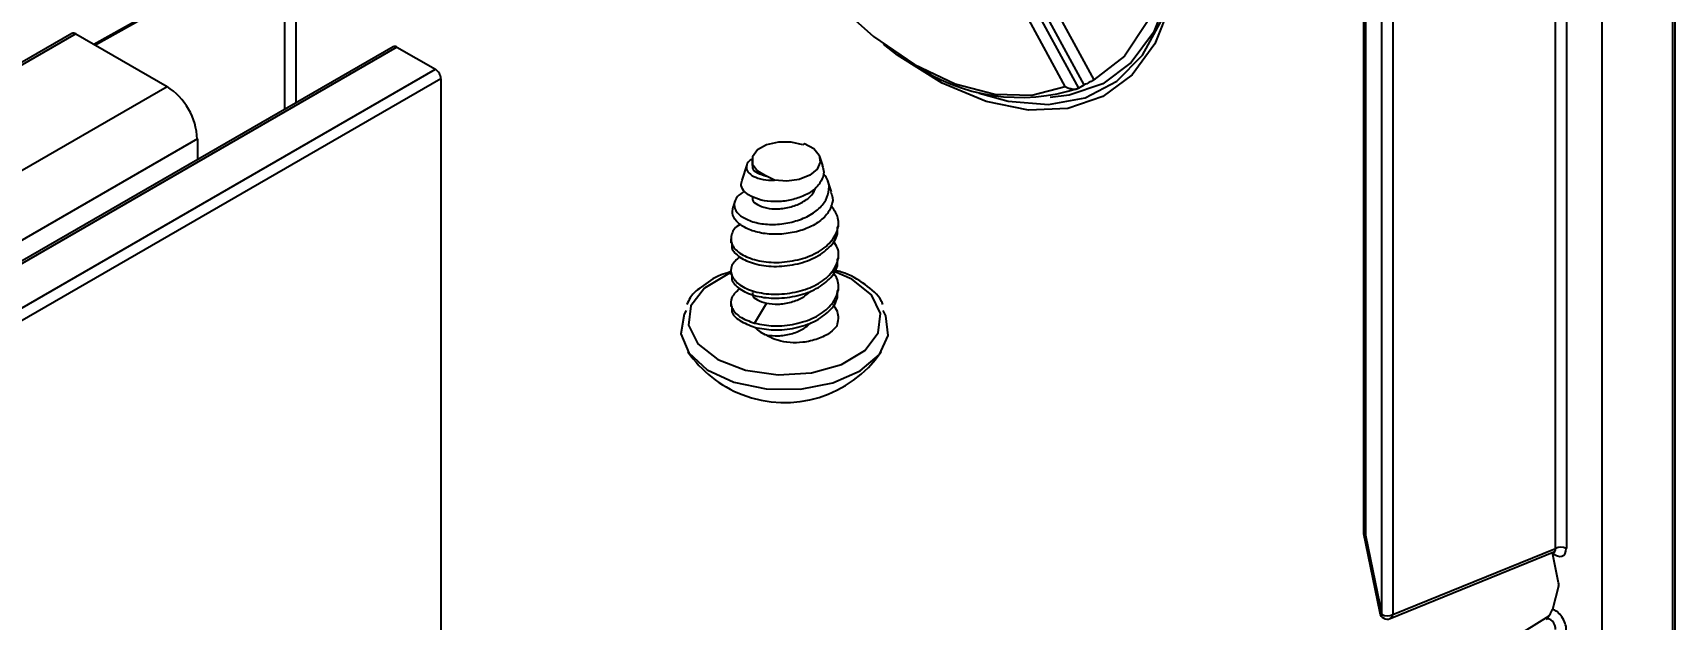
# Model space of a CAD drawing. Extents: x 0 to 7.47, y -6.79 to 0.
# Drawn here: x 3.778 to 5.887, y -3.479 to -2.725 of the extents above; entities that cross this region are included whole.
import ezdxf
from ezdxf import colors
from ezdxf.entities.mleader import LeaderData, LeaderLine
from ezdxf.math import Vec2, Vec3

# ---------------------------------------------------------------- set-up
doc = ezdxf.new("R2010")
doc.units = 0
doc.header["$LTSCALE"] = 0.5
doc.header["$MEASUREMENT"] = 0
for name, color, linetype in [('End Cap', 92, 'CONTINUOUS'), ('FAB DWG', 221, 'CONTINUOUS'), ('Hardware', 242, 'CONTINUOUS'), ('Housing', 150, 'CONTINUOUS')]:
    doc.layers.add(name, color=color, linetype=linetype)
doc.styles.get("Standard").update_dxf_attribs({"font": 'arial.ttf'})

msp = doc.modelspace()

# ---------------------------------------------------------------- linework, layer by layer
at = {"layer": 'End Cap', "transparency": 16777216}
for p, q in [((5.8841, -5.0109), (5.8841, -1.8709)), ((5.887, -5.0069), (5.887, -1.8669)), ((5.7933, -5.0344), (5.7933, -1.9234)), ((5.7332, -3.3878), (5.7332, -2.3085)), ((5.7472, -2.3086), (5.7472, -3.3879)), ((5.5103, -3.4728), (5.5103, -2.4722)), ((5.5243, -2.4723), (5.5243, -3.4728)), ((5.4865, -2.5928), (5.4865, -3.3666)), ((3.8558, -2.74), (4.1009, -2.6027)), ((4.1012, -2.6049), (3.8579, -2.7412)), ((4.1012, -2.8234), (4.1012, -2.6049)), ((4.1152, -2.605), (4.1152, -2.8153)), ((5.4894, -2.5969), (5.4894, -3.3707)), ((5.044, -2.6556), (5.1206, -2.7964)), ((5.1281, -2.7923), (5.0513, -2.6511)), ((5.0635, -2.6446), (5.1403, -2.7859)), ((5.1037, -2.7941), (5.0318, -2.6621)), ((5.1206, -2.7964), (5.1281, -2.7923)), ((4.7689, -2.8673), (4.7666, -2.8693)), ((5.4867, -3.3687), (5.5075, -3.4707)), ((5.4894, -3.3707), (5.5103, -3.4728)), ((5.5211, -3.4779), (5.7313, -3.3924)), ((5.5243, -3.4728), (5.7332, -3.3878)), ((5.7372, -3.4322), (5.7293, -3.3934)), ((5.7372, -3.4364), (5.7293, -3.4661)), ((5.7246, -3.475), (5.6282, -3.5346))]:
    msp.add_line(p, q, dxfattribs=at)
at = {"layer": 'End Cap', "transparency": 16777216, "flags": 128}
for points in [[(5.1521, -2.2746), (5.1894, -2.3456), (5.2188, -2.4193), (5.2389, -2.4928), (5.2491, -2.5637), (5.2491, -2.6298), (5.2389, -2.689), (5.2188, -2.7393), (5.1894, -2.7791), (5.1517, -2.8071), (5.107, -2.8225), (5.0566, -2.8247), (5.0021, -2.8137), (4.9454, -2.7898), (4.8882, -2.7539), (4.8701, -2.74)], [(5.1403, -2.2821), (5.1798, -2.3583), (5.2091, -2.4368), (5.2272, -2.5143), (5.2333, -2.5877), (5.2272, -2.654), (5.2091, -2.7106), (5.1798, -2.7551), (5.1403, -2.7859)], [(4.716, -2.5703), (4.7588, -2.6307), (4.8063, -2.6846), (4.8572, -2.7302), (4.9098, -2.766), (4.9624, -2.7909), (5.0133, -2.8041), (5.0609, -2.8052), (5.1037, -2.7941)], [(4.9929, -2.8029), (5.0303, -2.8133), (5.0821, -2.8176), (5.1291, -2.8089), (5.1698, -2.7875), (5.203, -2.7539), (5.2274, -2.7094), (5.2424, -2.6553), (5.2475, -2.5934)], [(5.2475, -2.5877), (5.2462, -2.619), (5.2363, -2.6763), (5.2168, -2.725), (5.1884, -2.7635), (5.1519, -2.7907), (5.1085, -2.8056), (5.0844, -2.8083)]]:
    msp.add_lwpolyline(points, dxfattribs=at)
at = {"layer": 'End Cap', "transparency": 16777216}
for centre, radius, start, end in [((5.0458, -2.5678), 0.2405, 235.0224, 288.1259), ((5.4965, -3.3666), 0.01, 180, 191.5647), ((5.4914, -3.3662), 0.00494, 185.0787, 246.2415), ((5.4897, -3.3675), 0.00323, 200.668, 264.7132), ((5.7401, -3.4016), 0.0154, 62.6565, 116.7662), ((5.5173, -3.4687), 0.01, 191.5647, 292.1465), ((5.5106, -3.4695), 0.00323, 200.668, 264.7132), ((5.5173, -3.4591), 0.0154, 242.6565, 296.7662), ((5.5186, -3.4728), 0.00566, 296.0173, 0.2409)]:
    msp.add_arc(centre, radius, start, end, dxfattribs=at)
for centre, major_axis, ratio, start_param, end_param in [((5.733, -3.3797), (-0.0099, 0.0175), 0.576016, 2.094048, 3.934446), ((5.726, -3.3838), (-0.00592, 0.00831), 0.506162, 3.022569, 3.89038), ((5.7304, -3.4304), (-0.005, 0.00866), 0.577382, 3.66515, 4.188667), ((5.726, -3.4882), (-0.00377, 0.00943), 0.657617, 4.035457, 6.439785), ((5.733, -3.4841), (-0.0099, 0.0175), 0.578664, 3.936819, 5.777217)]:
    msp.add_ellipse(centre, major_axis=major_axis, ratio=ratio, start_param=start_param, end_param=end_param, dxfattribs=at)
for points, knots in [([(5.1037, -2.7941), (5.1037, -2.7941), (5.1047, -2.7948), (5.1073, -2.7961), (5.1114, -2.7973), (5.1154, -2.7977), (5.1185, -2.7974), (5.1199, -2.7967), (5.1206, -2.7964)], [0, 0, 0, 0, 0.006628, 0.234921, 0.515586, 0.716958, 0.858123, 1, 1, 1, 1]), ([(5.1403, -2.7859), (5.1397, -2.7862), (5.1384, -2.7869), (5.1356, -2.7884), (5.1326, -2.7899), (5.13, -2.7913), (5.1287, -2.792), (5.1281, -2.7923)], [0, 0, 0, 0, 0.216933, 0.433868, 0.650793, 0.867818, 1, 1, 1, 1]), ([(5.7312, -3.3925), (5.7319, -3.3924), (5.7326, -3.3922), (5.7323, -3.3921), (5.7323, -3.3921)], [0, 0, 0, 0, 0.913873, 1, 1, 1, 1]), ([(5.7218, -3.4787), (5.7226, -3.4777), (5.7249, -3.4748), (5.7278, -3.4703), (5.7288, -3.4673), (5.7293, -3.4661)], [0, 0, 0, 0, 0.2505174, 0.686687, 1, 1, 1, 1])]:
    msp.add_open_spline(points, degree=3, knots=knots, dxfattribs=at)
at = {"layer": 'Hardware', "transparency": 16777216}
for p, q in [((4.7013, -2.8893), (4.7013, -2.8957)), ((4.7921, -2.8956), (4.7884, -2.8844)), ((4.6945, -2.8951), (4.6881, -2.9147)), ((4.7301, -2.9148), (4.7198, -2.9094)), ((4.8033, -2.9297), (4.7986, -2.9156)), ((4.6793, -2.9415), (4.6769, -2.949)), ((4.8122, -2.9748), (4.8122, -2.9697)), ((4.6742, -2.9901), (4.6742, -2.9952)), ((4.8122, -3.0156), (4.8122, -3.0105)), ((4.6742, -3.0309), (4.6742, -3.036)), ((4.8122, -3.0565), (4.8122, -3.0514)), ((4.6742, -3.0718), (4.6742, -3.0769)), ((4.7198, -3.0727), (4.7047, -3.0984))]:
    msp.add_line(p, q, dxfattribs=at)
at = {"layer": 'Hardware', "transparency": 16777216, "flags": 128}
for points in [[(4.7666, -2.8693), (4.7515, -2.8656), (4.7352, -2.8656), (4.72, -2.8692), (4.7084, -2.8758), (4.7021, -2.8845), (4.7021, -2.894), (4.7083, -2.9027), (4.7198, -2.9094)], [(4.7689, -2.8673), (4.7806, -2.8738), (4.7876, -2.8823), (4.789, -2.8916), (4.7848, -2.9007), (4.7754, -2.9083), (4.762, -2.9136), (4.7462, -2.9158), (4.7301, -2.9148)], [(4.6404, -3.0535), (4.6229, -3.0762), (4.6199, -3.101), (4.6318, -3.1249), (4.6572, -3.145), (4.6929, -3.1589), (4.7347, -3.1649), (4.7775, -3.1622), (4.8162, -3.1513), (4.8461, -3.1334), (4.8635, -3.1107), (4.8665, -3.0859), (4.8546, -3.062), (4.8293, -3.042), (4.8067, -3.032)], [(4.6737, -3.0342), (4.6703, -3.0356), (4.6404, -3.0535)], [(4.6166, -3.0819), (4.614, -3.0867), (4.6098, -3.112), (4.62, -3.1367), (4.6436, -3.1582), (4.6779, -3.1741), (4.7194, -3.1826), (4.7634, -3.183), (4.8052, -3.1751), (4.8404, -3.1597), (4.8649, -3.1387), (4.8763, -3.1141), (4.8733, -3.0888), (4.8699, -3.082)]]:
    msp.add_lwpolyline(points, dxfattribs=at)
at = {"layer": 'Hardware', "transparency": 16777216}
for centre, radius, start, end in [((4.7312, -3.0809), 0.0346, 221.7739, 250.7601), ((4.7432, -3.0493), 0.151, 214.7003, 248.7618), ((4.7432, -3.0493), 0.151, 248.7618, 325.2997)]:
    msp.add_arc(centre, radius, start, end, dxfattribs=at)
for points, knots in [([(4.702, -2.8875), (4.7006, -2.8882), (4.6959, -2.8907), (4.6933, -2.8968), (4.695, -2.9042), (4.7028, -2.91), (4.7147, -2.9142), (4.725, -2.9146), (4.7301, -2.9148)], [0, 0, 0, 0, 0.077112, 0.268229, 0.459026, 0.640872, 0.82291, 1, 1, 1, 1]), ([(4.6918, -2.9287), (4.6884, -2.931), (4.6808, -2.9359), (4.6773, -2.9459), (4.6809, -2.9562), (4.6918, -2.9645), (4.7084, -2.9703), (4.7286, -2.9723), (4.7499, -2.9696), (4.77, -2.9633), (4.7863, -2.9533), (4.7971, -2.9404), (4.8011, -2.9265), (4.7996, -2.9145), (4.7945, -2.9081), (4.7928, -2.906)], [0, 0, 0, 0, 0.071088, 0.157567, 0.243684, 0.326578, 0.409818, 0.492811, 0.572435, 0.652442, 0.732297, 0.808662, 0.885442, 0.962076, 1, 1, 1, 1]), ([(4.7916, -2.8957), (4.7924, -2.8985), (4.7944, -2.9051), (4.7909, -2.9157), (4.7823, -2.9265), (4.7688, -2.9349), (4.7522, -2.9404), (4.7342, -2.9428), (4.7167, -2.9416), (4.7019, -2.9369), (4.6915, -2.9301), (4.6865, -2.9222), (4.688, -2.917), (4.6887, -2.9148)], [0, 0, 0, 0, 0.066732, 0.156581, 0.249872, 0.343519, 0.436816, 0.533046, 0.630041, 0.726776, 0.825938, 0.926277, 1, 1, 1, 1]), ([(4.7021, -2.8957), (4.7019, -2.8968), (4.7014, -2.9004), (4.7074, -2.9057), (4.7157, -2.9082), (4.7198, -2.9094)], [0, 0, 0, 0, 0.192218, 0.601697, 1, 1, 1, 1]), ([(4.8025, -2.93), (4.8034, -2.9324), (4.8061, -2.9392), (4.8029, -2.951), (4.7937, -2.9639), (4.7782, -2.9745), (4.7585, -2.9815), (4.7368, -2.9847), (4.7153, -2.9837), (4.6966, -2.9784), (4.6829, -2.9701), (4.6753, -2.9599), (4.6765, -2.9526), (4.6771, -2.949)], [0, 0, 0, 0, 0.048414, 0.139339, 0.232379, 0.326281, 0.420044, 0.515514, 0.612185, 0.708778, 0.806684, 0.906123, 1, 1, 1, 1]), ([(4.7021, -2.9365), (4.7019, -2.9377), (4.7014, -2.9412), (4.7075, -2.9463), (4.7191, -2.9508), (4.7347, -2.9521), (4.7514, -2.9493), (4.7669, -2.9433), (4.7787, -2.9343), (4.782, -2.927), (4.7835, -2.9236)], [0, 0, 0, 0, 0.065042, 0.2036, 0.338376, 0.473152, 0.61171, 0.744428, 0.881701, 1, 1, 1, 1]), ([(4.6866, -2.9714), (4.6864, -2.9715), (4.6797, -2.9744), (4.6744, -2.9835), (4.6736, -2.9968), (4.6842, -3.0088), (4.7037, -3.0176), (4.7292, -3.0214), (4.7567, -3.0186), (4.7823, -3.0103), (4.802, -2.9964), (4.8124, -2.9791), (4.8133, -2.9618), (4.806, -2.9518), (4.8027, -2.9473)], [0, 0, 0, 0, 0.003148, 0.096395, 0.186676, 0.280758, 0.372381, 0.464003, 0.558085, 0.648366, 0.741614, 0.834862, 0.925143, 1, 1, 1, 1]), ([(4.6855, -3.0131), (4.6815, -3.0167), (4.6734, -3.0241), (4.6739, -3.0377), (4.6841, -3.0496), (4.7037, -3.0585), (4.7292, -3.0622), (4.7567, -3.0595), (4.7823, -3.0511), (4.8021, -3.0372), (4.8123, -3.0199), (4.8136, -3.0042), (4.8076, -2.9957), (4.8055, -2.9927)], [0, 0, 0, 0, 0.091917, 0.185206, 0.282422, 0.377096, 0.471771, 0.568987, 0.662276, 0.758629, 0.854983, 0.948272, 1, 1, 1, 1]), ([(4.6755, -2.9952), (4.6752, -2.9973), (4.6745, -3.004), (4.6845, -3.0139), (4.7036, -3.0227), (4.7292, -3.0265), (4.7567, -3.0237), (4.7824, -3.0154), (4.8016, -3.0015), (4.8119, -2.9869), (4.8112, -2.9778), (4.8109, -2.9748)], [0, 0, 0, 0, 0.059914, 0.1873161, 0.3113874, 0.4354588, 0.5628608, 0.6851154, 0.8113874, 0.9376594, 1, 1, 1, 1]), ([(4.6755, -3.036), (4.6752, -3.0382), (4.6745, -3.0448), (4.6845, -3.0547), (4.7036, -3.0636), (4.7292, -3.0673), (4.7567, -3.0646), (4.7824, -3.0562), (4.8016, -3.0423), (4.8119, -3.0277), (4.8112, -3.0186), (4.8109, -3.0156)], [0, 0, 0, 0, 0.059914, 0.1873161, 0.3113874, 0.4354588, 0.5628608, 0.6851154, 0.8113874, 0.9376594, 1, 1, 1, 1]), ([(4.6732, -3.0326), (4.6692, -3.0338), (4.6543, -3.0382), (4.6438, -3.0463), (4.6362, -3.0523)], [0, 0, 0, 0, 0.269906, 1, 1, 1, 1]), ([(4.7047, -3.0984), (4.7127, -3.1), (4.7289, -3.1033), (4.7568, -3.1002), (4.7823, -3.0919), (4.802, -3.078), (4.8123, -3.0607), (4.8134, -3.0444), (4.8069, -3.0352), (4.8043, -3.0315)], [0, 0, 0, 0, 0.14934, 0.302689, 0.449842, 0.601831, 0.75382, 0.900974, 1, 1, 1, 1]), ([(4.8693, -3.0743), (4.8686, -3.0726), (4.8648, -3.0627), (4.8466, -3.0482), (4.8257, -3.0349), (4.8103, -3.0311), (4.8074, -3.0304)], [0, 0, 0, 0, 0.083537, 0.483505, 0.90227, 1, 1, 1, 1]), ([(4.6362, -3.0523), (4.6352, -3.0529), (4.629, -3.0567), (4.6221, -3.0641), (4.6189, -3.0715), (4.6177, -3.0744)], [0, 0, 0, 0, 0.107339, 0.658212, 1, 1, 1, 1]), ([(4.6855, -3.0539), (4.6815, -3.0576), (4.6734, -3.0649), (4.6739, -3.0785), (4.6839, -3.0907), (4.6978, -3.0959), (4.7047, -3.0984)], [0, 0, 0, 0, 0.24375, 0.491136, 0.748938, 1, 1, 1, 1]), ([(4.7047, -3.1036), (4.7127, -3.1051), (4.7289, -3.1084), (4.7568, -3.1053), (4.7824, -3.097), (4.8016, -3.0831), (4.8119, -3.0685), (4.8112, -3.0595), (4.8109, -3.0565)], [0, 0, 0, 0, 0.180176, 0.365188, 0.542726, 0.726098, 0.909469, 1, 1, 1, 1]), ([(4.7198, -3.0727), (4.7247, -3.0734), (4.7346, -3.0747), (4.7514, -3.0717), (4.7668, -3.0661), (4.7737, -3.0598), (4.777, -3.0568)], [0, 0, 0, 0, 0.253645, 0.514407, 0.76418, 1, 1, 1, 1]), ([(4.6755, -3.0769), (4.6752, -3.079), (4.6745, -3.0856), (4.6842, -3.0958), (4.6979, -3.101), (4.7047, -3.1036)], [0, 0, 0, 0, 0.1924099, 0.6015532, 1, 1, 1, 1]), ([(4.7021, -3.059), (4.7019, -3.0601), (4.7014, -3.0637), (4.7074, -3.069), (4.7157, -3.0715), (4.7198, -3.0727)], [0, 0, 0, 0, 0.192218, 0.601697, 1, 1, 1, 1]), ([(4.8107, -3.1017), (4.812, -3.0956), (4.8139, -3.0861), (4.8076, -3.0774), (4.8055, -3.0743)], [0, 0, 0, 0, 0.650371, 1, 1, 1, 1]), ([(4.7198, -3.1136), (4.7247, -3.1142), (4.7346, -3.1155), (4.7514, -3.1126), (4.7668, -3.1069), (4.7737, -3.1006), (4.777, -3.0976)], [0, 0, 0, 0, 0.253645, 0.514407, 0.76418, 1, 1, 1, 1]), ([(4.8107, -3.1017), (4.808, -3.1047), (4.802, -3.1114), (4.7864, -3.119), (4.7681, -3.1234), (4.75, -3.1238), (4.7342, -3.1209), (4.7246, -3.1168), (4.7205, -3.114), (4.7198, -3.1136)], [0, 0, 0, 0, 0.158632, 0.348332, 0.535917, 0.682494, 0.829173, 0.972991, 1, 1, 1, 1])]:
    msp.add_open_spline(points, degree=3, knots=knots, dxfattribs=at)
at = {"layer": 'Housing'}
for p, q in [((3.8277, -2.7262), (1.0283, -4.3419)), ((3.8327, -2.7267), (1.0288, -4.345)), ((3.8327, -2.7267), (3.95, -2.7944)), ((4.2402, -2.7431), (1.0571, -4.5802)), ((4.2452, -2.7436), (1.0574, -4.5835)), ((4.2452, -2.7436), (4.2947, -2.7722)), ((1.0606, -4.6387), (4.2947, -2.7722)), ((1.0469, -4.4699), (3.95, -2.7944)), ((4.3017, -2.7844), (1.0614, -4.6546)), ((4.3017, -2.7844), (4.3017, -4.6947)), ((3.9889, -2.8617), (1.0552, -4.5549)), ((3.9889, -2.8617), (3.9889, -2.8882))]:
    msp.add_line(p, q, dxfattribs=at)
for centre, radius, start, end in [((3.8298, -2.7307), 0.00492, 53.6218, 115.0764), ((4.2423, -2.7477), 0.00503, 54.3909, 114.3073), ((4.2864, -2.7851), 0.0154, 2.6023, 57.3977), ((3.9044, -2.8656), 0.0845, 2.6023, 57.3977)]:
    msp.add_arc(centre, radius, start, end, dxfattribs=at)

# ---------------------------------------------------------------- leaders
at = {"layer": 'FAB DWG', "transparency": 16777216}
ml = msp.add_multileader_mtext('Standard', dxfattribs=at)
ml.set_content('BK01125\\PHW63214 (x2)', color=256)
ml.set_leader_properties()
ml.build(insert=Vec2(0, 0))
ml.multileader.update_dxf_attribs({"dogleg_length": 0.2339, "arrow_head_size": 0.15})
ctx = ml.context
ctx.base_point, ctx.char_height, ctx.arrow_head_size, ctx.landing_gap_size, ctx.plane_origin = Vec3(2.1514, -4.6156), 0.25, 0.15, 0.09, Vec3(2.2442, -2.5943)
notes = []
notes.append((ctx, [(1, (1, 1, 0), (1.9175, -4.6156), (1, 0), 0.2339, [(0, [(1.3164, -3.2129)], 0, [])])]))
ctx.mtext.insert, ctx.mtext.flow_direction = Vec3(2.2414, -4.4538), 5
for ctx, leaders in notes:
    for number, flags, end, landing, length, lines in leaders:
        leader = LeaderData()
        leader.index, (leader.has_last_leader_line, leader.has_dogleg_vector, leader.attachment_direction) = number, flags
        leader.last_leader_point, leader.dogleg_vector, leader.dogleg_length = Vec3(end), Vec3(landing), length
        for number, points, colour, breaks in lines:
            line = LeaderLine()
            line.index, line.vertices, line.color, line.breaks = number, Vec3.list(points), colors.encode_raw_color(colour), breaks
            leader.lines.append(line)
        ctx.leaders.append(leader)

doc.saveas('drawing.dxf')
